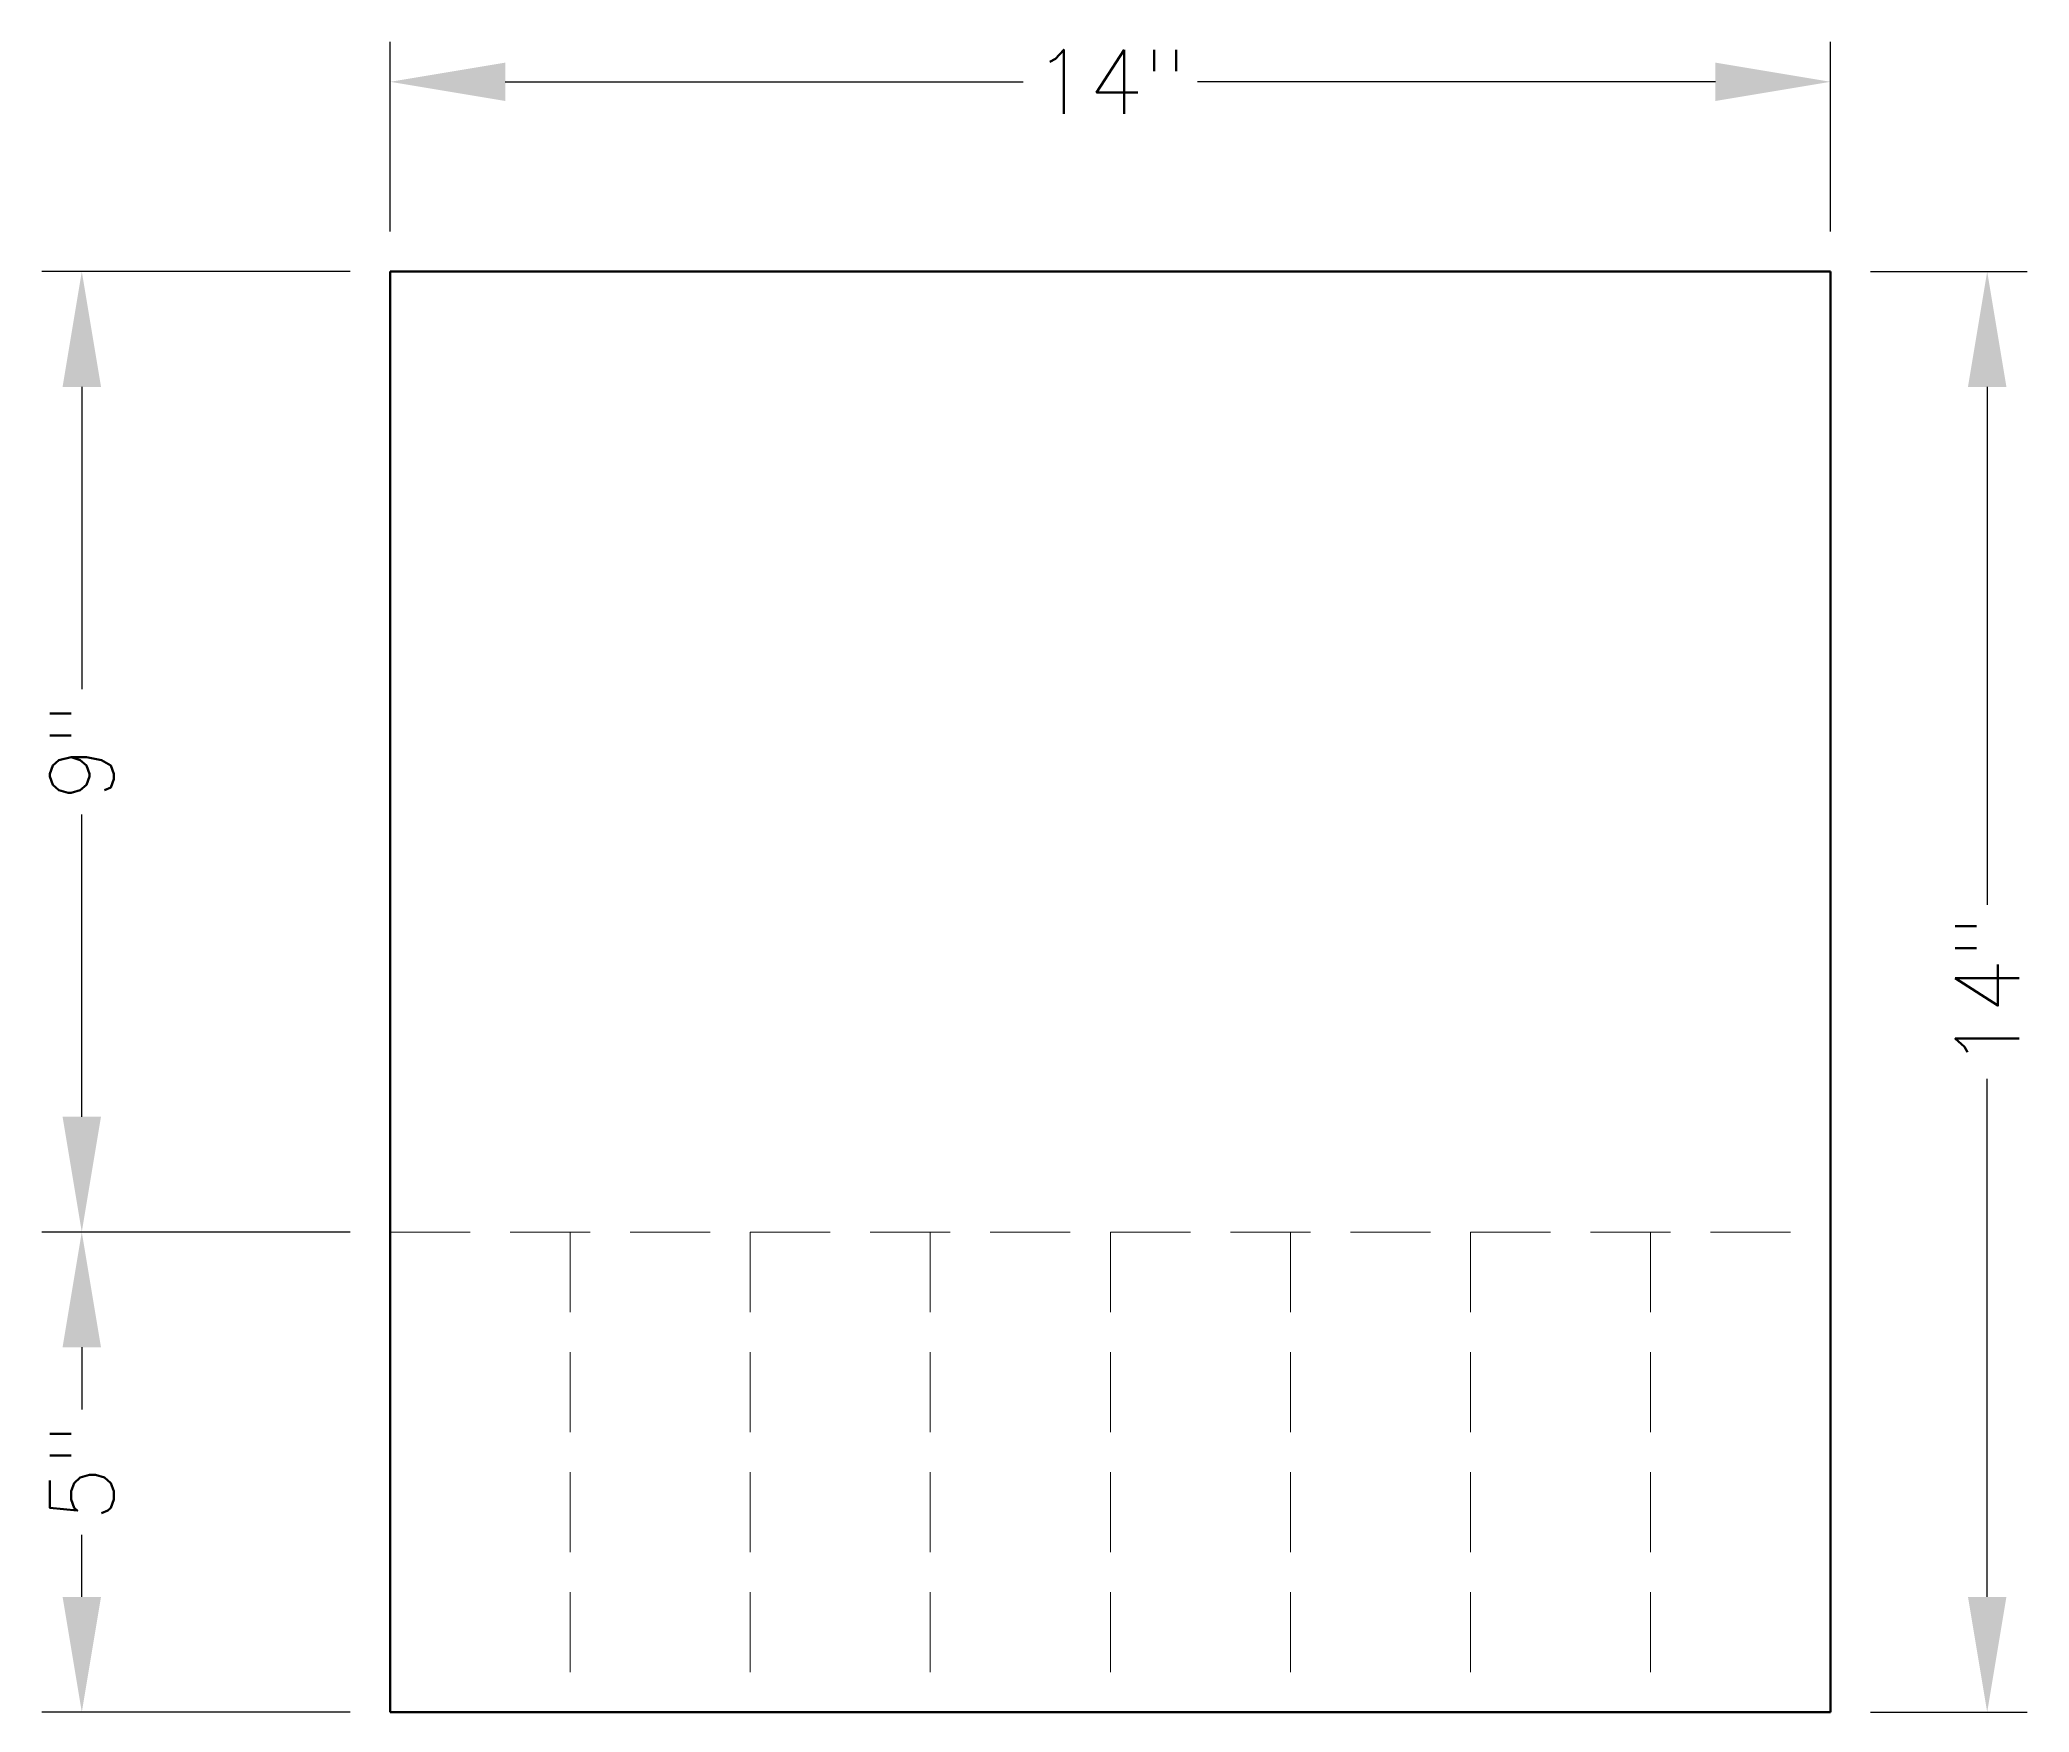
# Model space of a CAD drawing. Header units: inches. Extents: x -9.9 to 87.1, y -1.5 to 29.5.
# Drawn here: x 20.47 to 26.68, y 18.41 to 23.63 of the extents above; entities that cross this region are included whole.
import ezdxf

# ---------------------------------------------------------------- set-up
doc = ezdxf.new("R2010")
doc.units = ezdxf.units.IN
doc.header["$MEASUREMENT"] = 0
doc.linetypes.add('HIDDEN', pattern=[0.375, 0.25, -0.125])
doc.layers.get('Defpoints').update_dxf_attribs({"color": 103})
for name, color, linetype, lineweight in [('A-DETAIL-HIDDEN', 7, 'HIDDEN', 9), ('A-FNDN-BP-BASE', 140, 'Continuous', 50), ('Dimensions', 20, 'Continuous', 0)]:
    doc.layers.add(name, color=color, linetype=linetype, lineweight=lineweight)
doc.styles.add('SIMPLEX', font='SIMPLEX')
doc.dimstyles.new('ROOF LEADERS', dxfattribs={"dimtxt": 0.1, "dimasz": 0.18, "dimexe": 0.0625, "dimexo": 0.0625, "dimgap": 0.03125, "dimtad": 0, "dimdec": 4, "dimzin": 0, "dimdsep": 46, "dimlunit": 3, "dimtxsty": 'SIMPLEX', "dimcen": 0, "dimclrd": 256, "dimclre": 256, "dimclrt": 256, "dimadec": 0, "dimazin": 0, "dimtfac": 0.6382978723404255, "dimtdec": 4, "dimtix": 1, "dimtofl": 0, "dimtmove": 0, "dimatfit": 3, "dimldrblk": 'ARW1', "dimfxl": 0.0625, "dimfrac": 2, "dimtolj": 1, "dimtzin": 0, "dimarcsym": 0})

# ---------------------------------------------------------------- blocks, each defined once
blk = doc.blocks.new('*D13')
at = {"layer": 'Defpoints', "color": 0, "transparency": 16777216}
for p in [(26.060325075978014, 23.49801217971628), (21.560325075978014, 22.905125588412783), (26.060325075978014, 22.905125588412783)]:
    blk.add_point(p, dxfattribs=at)
at = {"layer": 'Dimensions', "lineweight": -2, "transparency": 16777216}
for p, q in [((21.560325075978014, 23.030125588412783), (21.560325075978014, 23.62301217971628)), ((26.060325075978014, 23.030125588412783), (26.060325075978014, 23.62301217971628)), ((21.920325075978013, 23.49801217971628), (23.538301266454205, 23.49801217971628)), ((25.700325075978014, 23.49801217971628), (24.082348885501823, 23.49801217971628))]:
    blk.add_line(p, q, dxfattribs=at)
at = {"layer": 'Dimensions', "transparency": 16777216}
for points in [[(21.920325075978013, 23.55801217971628), (21.920325075978013, 23.43801217971628), (21.560325075978014, 23.49801217971628)], [(25.700325075978014, 23.55801217971628), (25.700325075978014, 23.43801217971628), (26.060325075978014, 23.49801217971628)]]:
    blk.add_solid(points, dxfattribs=at)
at = {"layer": 'Dimensions', "transparency": 16777216, "insert": (23.810325075978014, 23.49801217971628), "char_height": 0.2, "attachment_point": 5, "style": 'SIMPLEX'}
blk.add_mtext('\\A1;14"', dxfattribs=at)
blk = doc.blocks.new('ARW1')
blk.add_lwpolyline([(0, 0, 0, 0.32000000000000006, 0), (-0.9599999999995816, 0, 0.32000000000000006, 0.32000000000000006, 0)], format="xyseb")
blk = doc.blocks.new('*D14')
at = {"layer": 'Defpoints', "color": 0, "transparency": 16777216}
for p in [(26.060325075978028, 22.90512558841279), (26.060325075978028, 18.40512558841279), (26.549582370324096, 18.40512558841279)]:
    blk.add_point(p, dxfattribs=at)
at = {"layer": 'Dimensions', "lineweight": -2, "transparency": 16777216}
for p, q in [((26.185325075978028, 22.90512558841279), (26.674582370324096, 22.90512558841279)), ((26.549582370324096, 22.54512558841279), (26.549582370324096, 20.9271493979366)), ((26.549582370324096, 18.76512558841279), (26.549582370324096, 20.38310177888898)), ((26.185325075978028, 18.40512558841279), (26.674582370324096, 18.40512558841279))]:
    blk.add_line(p, q, dxfattribs=at)
at = {"layer": 'Dimensions', "transparency": 16777216}
for points in [[(26.489582370324097, 22.54512558841279), (26.609582370324095, 22.54512558841279), (26.549582370324096, 22.90512558841279)], [(26.489582370324097, 18.76512558841279), (26.609582370324095, 18.76512558841279), (26.549582370324096, 18.40512558841279)]]:
    blk.add_solid(points, dxfattribs=at)
at = {"layer": 'Dimensions', "transparency": 16777216, "insert": (26.549582370324092, 20.65512558841278), "char_height": 0.2, "attachment_point": 5, "rotation": 90, "style": 'SIMPLEX'}
blk.add_mtext('\\A1;14"', dxfattribs=at)
blk = doc.blocks.new('*D16')
at = {"layer": 'Defpoints', "color": 0, "transparency": 16777216}
for p in [(21.56032507597802, 22.90512558841279), (20.597240309224027, 19.90512558841279), (21.56032507597802, 19.90512558841279)]:
    blk.add_point(p, dxfattribs=at)
at = {"layer": 'Dimensions', "lineweight": -2, "transparency": 16777216}
for p, q in [((21.43532507597802, 22.90512558841279), (20.472240309224027, 22.90512558841279)), ((20.597240309224027, 22.54512558841279), (20.597240309224027, 21.600958921746123)), ((20.597240309224027, 20.26512558841279), (20.597240309224027, 21.209292255079458)), ((21.43532507597802, 19.90512558841279), (20.472240309224027, 19.90512558841279))]:
    blk.add_line(p, q, dxfattribs=at)
at = {"layer": 'Dimensions', "transparency": 16777216}
for points in [[(20.53724030922403, 22.54512558841279), (20.657240309224026, 22.54512558841279), (20.597240309224027, 22.90512558841279)], [(20.53724030922403, 20.26512558841279), (20.657240309224026, 20.26512558841279), (20.597240309224027, 19.90512558841279)]]:
    blk.add_solid(points, dxfattribs=at)
at = {"layer": 'Dimensions', "transparency": 16777216, "insert": (20.597240309224027, 21.405125588412783), "char_height": 0.2, "attachment_point": 5, "rotation": 90, "style": 'SIMPLEX'}
blk.add_mtext('\\A1;9"', dxfattribs=at)
blk = doc.blocks.new('*D15')
at = {"layer": 'Defpoints', "color": 0, "transparency": 16777216}
for p in [(21.56032507597802, 19.90512558841279), (20.597240309224027, 18.40512558841279), (21.56032507597802, 18.40512558841279)]:
    blk.add_point(p, dxfattribs=at)
at = {"layer": 'Dimensions', "lineweight": -2, "transparency": 16777216}
for p, q in [((21.43532507597802, 19.90512558841279), (20.472240309224027, 19.90512558841279)), ((20.597240309224027, 19.54512558841279), (20.597240309224027, 19.350958921746123)), ((20.597240309224027, 18.76512558841279), (20.597240309224027, 18.959292255079458)), ((21.43532507597802, 18.40512558841279), (20.472240309224027, 18.40512558841279))]:
    blk.add_line(p, q, dxfattribs=at)
at = {"layer": 'Dimensions', "transparency": 16777216}
for points in [[(20.53724030922403, 19.54512558841279), (20.657240309224026, 19.54512558841279), (20.597240309224027, 19.90512558841279)], [(20.53724030922403, 18.76512558841279), (20.657240309224026, 18.76512558841279), (20.597240309224027, 18.40512558841279)]]:
    blk.add_solid(points, dxfattribs=at)
at = {"layer": 'Dimensions', "transparency": 16777216, "insert": (20.597240309224027, 19.155125588412783), "char_height": 0.2, "attachment_point": 5, "rotation": 90, "style": 'SIMPLEX'}
blk.add_mtext('\\A1;5"', dxfattribs=at)

msp = doc.modelspace()

# ---------------------------------------------------------------- linework, layer by layer
at = {"layer": 'A-DETAIL-HIDDEN'}
for p, q in [((21.560325075978014, 19.905125588412783), (26.060325075978014, 19.905125588412783)), ((22.122825075978014, 19.905125588412783), (22.122825075978014, 18.405125588412783)), ((22.685325075978014, 19.905125588412783), (22.685325075978014, 18.405125588412783)), ((23.247825075978014, 19.905125588412783), (23.247825075978014, 18.405125588412783)), ((23.810325075978014, 19.905125588412783), (23.810325075978014, 18.405125588412783)), ((24.372825075978014, 19.905125588412783), (24.372825075978014, 18.405125588412783)), ((24.935325075978014, 19.905125588412783), (24.935325075978014, 18.405125588412783)), ((25.497825075978014, 19.905125588412783), (25.497825075978014, 18.405125588412783))]:
    msp.add_line(p, q, dxfattribs=at)
at = {"layer": 'A-FNDN-BP-BASE'}
for p, q in [((26.060325075978014, 22.905125588412783), (21.560325075978014, 22.905125588412783)), ((21.560325075978014, 22.905125588412783), (21.560325075978014, 18.405125588412783)), ((26.060325075978014, 18.405125588412783), (26.060325075978014, 22.905125588412783)), ((21.560325075978014, 18.405125588412783), (26.060325075978014, 18.405125588412783))]:
    msp.add_line(p, q, dxfattribs=at)

# ---------------------------------------------------------------- dimensions: what is measured, and where the dimension line sits
at = {"layer": 'Dimensions'}
dim = msp.add_linear_dim(base=(26.060325075978014, 23.49801217971628), p1=(21.560325075978014, 22.905125588412783), p2=(26.060325075978014, 22.905125588412783), text='14"', dimstyle='ROOF LEADERS', override={"dimscale": 0, "dimtxt": 0.025, "dimasz": 0.045, "dimexe": 0.015625, "dimexo": 0.015625, "dimgap": 0.0078125, "dimcen": 0}, dxfattribs=at)
dim.commit()
dim.dimension.update_dxf_attribs({"geometry": '*D13', "text_midpoint": (23.810325075978014, 23.49801217971628)})
for base, p1, p2, text, picture, middle in [((20.597240309224027, 19.90512558841279), (21.560325075978014, 22.905125588412783), (21.560325075978014, 19.905125588412783), '9"', '*D16', (20.597240309224027, 21.405125588412783)), ((26.549582370324096, 18.40512558841279), (26.060325075978014, 22.905125588412783), (26.060325075978014, 18.405125588412783), '14"', '*D14', (26.549582370324092, 20.65512558841278)), ((20.597240309224027, 18.40512558841279), (21.560325075978014, 19.905125588412783), (21.560325075978014, 18.405125588412783), '5"', '*D15', (20.597240309224027, 19.155125588412783))]:
    dim = msp.add_linear_dim(base=base, p1=p1, p2=p2, angle=90, text=text, dimstyle='ROOF LEADERS', override={"dimscale": 0, "dimtxt": 0.025, "dimasz": 0.045, "dimexe": 0.015625, "dimexo": 0.015625, "dimgap": 0.0078125, "dimcen": 0}, dxfattribs=at)
    dim.commit()
    dim.dimension.update_dxf_attribs({"geometry": picture, "text_midpoint": middle})

doc.saveas('drawing.dxf')
